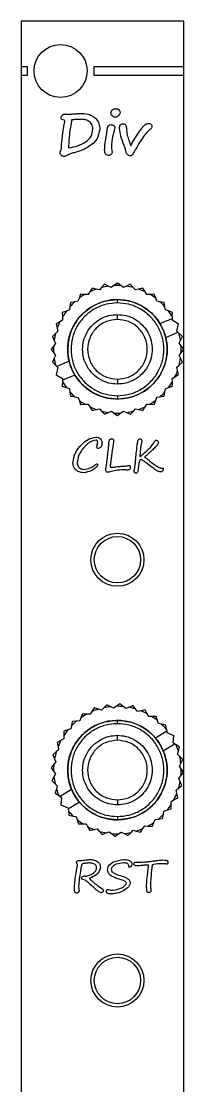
# Model space of a CAD drawing. Extents: x 456 to 468, y 437 to 565.
# Drawn here: x 458.6 to 468.4, y 500.9 to 565.2 of the extents above; entities that cross this region are included whole.
import ezdxf

# ---------------------------------------------------------------- set-up
doc = ezdxf.new("R2010")
doc.units = 0
doc.layers.get('0').update_dxf_attribs({"linetype": 'CONTINUOUS'})

msp = doc.modelspace()

# ---------------------------------------------------------------- linework, layer by layer
at = {"color": 7, "linetype": 'CONTINUOUS'}
for p, q in [((468.436, 565.171), (458.636, 565.171)), ((458.636, 565.171), (458.636, 562.421)), ((468.436, 562.421), (468.436, 565.171)), ((458.636, 562.421), (458.636, 561.921)), ((459.006, 562.421), (458.636, 562.421)), ((459.006, 561.921), (459.006, 562.421)), ((468.436, 562.421), (463.006, 562.421)), ((463.006, 562.421), (463.006, 561.921)), ((468.436, 561.921), (468.436, 562.421)), ((458.636, 561.921), (459.006, 561.921)), ((458.636, 561.921), (458.636, 439.921)), ((463.006, 561.921), (468.436, 561.921)), ((468.436, 545.375), (468.436, 561.921)), ((461.268, 559.574), (461.498, 559.568)), ((464.214, 558.478), (464.204, 558.44)), ((463.773, 558.283), (463.773, 558.281)), ((461.005, 557.33), (461.041, 557.431)), ((464.435, 549.371), (464.221, 549.215)), ((464.649, 549.215), (464.435, 549.371)), ((462.213, 548.696), (462.122, 548.447)), ((462.477, 548.685), (462.213, 548.696)), ((462.766, 548.84), (462.667, 548.677)), ((462.904, 549.066), (462.766, 548.84)), ((463.161, 549.003), (462.904, 549.066)), ((463.346, 548.959), (463.161, 549.003)), ((463.475, 549.099), (463.346, 548.959)), ((463.654, 549.293), (463.475, 549.099)), ((463.894, 549.182), (463.654, 549.293)), ((464.067, 549.102), (463.894, 549.182)), ((464.221, 549.215), (464.067, 549.102)), ((464.802, 549.103), (464.649, 549.215)), ((464.975, 549.183), (464.802, 549.103)), ((465.215, 549.294), (464.975, 549.183)), ((465.394, 549.099), (465.215, 549.294)), ((465.523, 548.96), (465.394, 549.099)), ((465.708, 549.004), (465.523, 548.96)), ((465.965, 549.067), (465.708, 549.004)), ((466.103, 548.841), (465.965, 549.067)), ((466.203, 548.679), (466.103, 548.841)), ((466.657, 548.697), (466.393, 548.686)), ((466.748, 548.449), (466.657, 548.697)), ((461.607, 548.198), (461.566, 547.936)), ((461.868, 548.239), (461.607, 548.198)), ((462.056, 548.268), (461.868, 548.239)), ((462.122, 548.447), (462.056, 548.268)), ((462.667, 548.677), (462.477, 548.685)), ((464.436, 548.171), (464.436, 548.371)), ((466.393, 548.686), (466.203, 548.679)), ((466.814, 548.27), (466.748, 548.449)), ((467.002, 548.241), (466.814, 548.27)), ((467.263, 548.2), (467.002, 548.241)), ((467.305, 547.939), (467.263, 548.2)), ((461.358, 547.683), (461.109, 547.592)), ((461.109, 547.592), (461.12, 547.327)), ((461.536, 547.748), (461.358, 547.683)), ((461.566, 547.936), (461.536, 547.748)), ((464.436, 547.171), (464.436, 547.471)), ((467.334, 547.751), (467.305, 547.939)), ((467.513, 547.685), (467.334, 547.751)), ((467.761, 547.594), (467.513, 547.685)), ((467.75, 547.33), (467.761, 547.594)), ((460.966, 547.038), (460.74, 546.9)), ((460.74, 546.9), (460.802, 546.643)), ((461.128, 547.137), (460.966, 547.038)), ((461.12, 547.327), (461.128, 547.137)), ((467.004, 546.922), (467.746, 547.23)), ((467.746, 547.23), (467.743, 547.14)), ((467.743, 547.14), (468.131, 546.903)), ((467.75, 547.33), (467.746, 547.23)), ((468.024, 546.461), (468.131, 546.903)), ((460.707, 546.329), (460.513, 546.149)), ((460.513, 546.149), (460.624, 545.909)), ((460.847, 546.458), (460.707, 546.329)), ((460.802, 546.643), (460.847, 546.458)), ((467.348, 546.091), (468.091, 546.399)), ((468.091, 546.399), (468.024, 546.461)), ((468.164, 546.332), (468.091, 546.399)), ((468.359, 546.153), (468.164, 546.332)), ((468.248, 545.912), (468.359, 546.153)), ((460.592, 545.583), (460.436, 545.369)), ((460.704, 545.737), (460.592, 545.583)), ((460.624, 545.909), (460.704, 545.737)), ((468.168, 545.74), (468.248, 545.912)), ((468.28, 545.586), (468.168, 545.74)), ((468.436, 545.372), (468.28, 545.586)), ((460.436, 545.369), (460.592, 545.155)), ((460.592, 545.155), (460.704, 545.002)), ((460.704, 545.002), (460.624, 544.829)), ((468.168, 545.005), (468.28, 545.158)), ((468.248, 544.832), (468.168, 545.005)), ((468.28, 545.158), (468.436, 545.372)), ((468.436, 439.921), (468.436, 545.37)), ((460.624, 544.829), (460.513, 544.589)), ((460.513, 544.589), (460.708, 544.409)), ((460.708, 544.409), (460.781, 544.342)), ((460.848, 544.281), (460.741, 543.838)), ((461.524, 544.65), (460.781, 544.342)), ((460.781, 544.342), (460.848, 544.281)), ((468.025, 544.283), (468.165, 544.412)), ((468.07, 544.099), (468.025, 544.283)), ((468.165, 544.412), (468.36, 544.592)), ((468.36, 544.592), (468.248, 544.832)), ((460.741, 543.838), (461.13, 543.602)), ((461.869, 543.819), (461.126, 543.511)), ((461.13, 543.602), (461.126, 543.511)), ((464.436, 543.571), (464.436, 543.271)), ((467.744, 543.604), (467.906, 543.703)), ((467.752, 543.414), (467.744, 543.604)), ((467.906, 543.703), (468.132, 543.841)), ((468.132, 543.841), (468.07, 544.099)), ((461.122, 543.411), (461.111, 543.147)), ((461.111, 543.147), (461.36, 543.056)), ((461.126, 543.511), (461.122, 543.411)), ((461.36, 543.056), (461.538, 542.991)), ((461.538, 542.991), (461.568, 542.803)), ((467.307, 542.805), (467.336, 542.993)), ((467.336, 542.993), (467.515, 543.058)), ((467.515, 543.058), (467.763, 543.15)), ((467.763, 543.15), (467.752, 543.414)), ((461.568, 542.803), (461.609, 542.541)), ((461.609, 542.541), (461.87, 542.5)), ((461.87, 542.5), (462.058, 542.471)), ((462.058, 542.471), (462.124, 542.292)), ((462.124, 542.292), (462.215, 542.044)), ((464.436, 542.571), (464.436, 542.371)), ((466.66, 542.046), (466.751, 542.294)), ((466.751, 542.294), (466.816, 542.473)), ((466.816, 542.473), (467.004, 542.502)), ((467.004, 542.502), (467.266, 542.543)), ((467.266, 542.543), (467.307, 542.805)), ((462.215, 542.044), (462.48, 542.055)), ((462.48, 542.055), (462.67, 542.063)), ((462.67, 542.063), (462.769, 541.9)), ((462.769, 541.9), (462.907, 541.675)), ((462.907, 541.675), (463.164, 541.737)), ((463.164, 541.737), (463.349, 541.782)), ((463.349, 541.782), (463.478, 541.642)), ((463.478, 541.642), (463.657, 541.447)), ((463.897, 541.559), (464.07, 541.639)), ((464.07, 541.639), (464.224, 541.526)), ((464.652, 541.527), (464.805, 541.639)), ((464.805, 541.639), (464.978, 541.559)), ((465.218, 541.448), (465.397, 541.643)), ((465.397, 541.643), (465.526, 541.783)), ((465.526, 541.783), (465.711, 541.738)), ((465.711, 541.738), (465.968, 541.676)), ((465.968, 541.676), (466.106, 541.902)), ((466.106, 541.902), (466.205, 542.064)), ((466.205, 542.064), (466.395, 542.056)), ((466.395, 542.056), (466.66, 542.046)), ((463.657, 541.447), (463.897, 541.559)), ((464.224, 541.526), (464.438, 541.371)), ((464.438, 541.371), (464.652, 541.527)), ((464.978, 541.559), (465.218, 541.448)), ((466.46, 538.298), (466.159, 538.529)), ((463.042, 523.72), (462.896, 523.499)), ((463.297, 523.648), (463.042, 523.72)), ((463.48, 523.597), (463.297, 523.648)), ((463.614, 523.732), (463.48, 523.597)), ((463.8, 523.92), (463.614, 523.732)), ((464.036, 523.8), (463.8, 523.92)), ((464.206, 523.714), (464.036, 523.8)), ((464.364, 523.82), (464.206, 523.714)), ((464.583, 523.968), (464.364, 523.82)), ((464.791, 523.804), (464.583, 523.968)), ((464.941, 523.687), (464.791, 523.804)), ((465.116, 523.76), (464.941, 523.687)), ((465.36, 523.862), (465.116, 523.76)), ((465.532, 523.661), (465.36, 523.862)), ((465.656, 523.517), (465.532, 523.661)), ((462.237, 523.131), (462.165, 522.955)), ((462.338, 523.376), (462.237, 523.131)), ((462.601, 523.355), (462.338, 523.376)), ((462.791, 523.341), (462.601, 523.355)), ((462.896, 523.499), (462.791, 523.341)), ((465.842, 523.555), (465.656, 523.517)), ((466.102, 523.607), (465.842, 523.555)), ((466.231, 523.377), (466.102, 523.607)), ((466.324, 523.211), (466.231, 523.377)), ((466.514, 523.212), (466.324, 523.211)), ((466.779, 523.213), (466.514, 523.212)), ((466.861, 522.961), (466.779, 523.213)), ((461.446, 522.396), (461.194, 522.314)), ((461.627, 522.454), (461.446, 522.396)), ((461.663, 522.641), (461.627, 522.454)), ((461.714, 522.901), (461.663, 522.641)), ((461.976, 522.932), (461.714, 522.901)), ((462.165, 522.955), (461.976, 522.932)), ((464.436, 522.771), (464.436, 522.971)), ((466.92, 522.78), (466.861, 522.961)), ((467.107, 522.744), (466.92, 522.78)), ((467.367, 522.693), (467.107, 522.744)), ((467.398, 522.43), (467.367, 522.693)), ((467.398, 522.43), (467.41, 522.332)), ((461.03, 521.766), (460.799, 521.636)), ((461.196, 521.859), (461.03, 521.766)), ((461.194, 522.314), (461.195, 522.049)), ((461.195, 522.049), (461.196, 521.859)), ((464.436, 521.771), (464.436, 522.071)), ((466.725, 521.91), (467.41, 522.332)), ((467.41, 522.332), (467.42, 522.242)), ((467.42, 522.242), (467.841, 522.069)), ((467.806, 521.616), (467.841, 522.069)), ((460.89, 521.19), (460.745, 521.067)), ((460.799, 521.636), (460.852, 521.377)), ((460.852, 521.377), (460.89, 521.19)), ((467.197, 521.144), (467.882, 521.566)), ((467.882, 521.566), (467.806, 521.616)), ((467.965, 521.511), (467.882, 521.566)), ((468.185, 521.365), (467.965, 521.511)), ((468.062, 520.927), (468.114, 521.11)), ((468.114, 521.11), (468.185, 521.365)), ((460.745, 521.067), (460.544, 520.895)), ((460.544, 520.895), (460.647, 520.65)), ((460.72, 520.475), (460.603, 520.325)), ((460.647, 520.65), (460.72, 520.475)), ((468.197, 520.793), (468.062, 520.927)), ((468.385, 520.606), (468.197, 520.793)), ((468.265, 520.37), (468.385, 520.606)), ((460.603, 520.325), (460.439, 520.118)), ((460.439, 520.118), (460.587, 519.898)), ((460.587, 519.898), (460.693, 519.74)), ((468.179, 520.201), (468.265, 520.37)), ((468.286, 520.043), (468.179, 520.201)), ((468.27, 519.616), (468.433, 519.824)), ((468.433, 519.824), (468.286, 520.043)), ((460.607, 519.571), (460.487, 519.335)), ((460.487, 519.335), (460.675, 519.149)), ((460.693, 519.74), (460.607, 519.571)), ((460.675, 519.149), (460.81, 519.015)), ((468.152, 519.466), (468.27, 519.616)), ((468.226, 519.291), (468.152, 519.466)), ((468.328, 519.047), (468.226, 519.291)), ((460.759, 518.831), (460.687, 518.577)), ((460.687, 518.577), (460.908, 518.431)), ((460.81, 519.015), (460.759, 518.831)), ((461.675, 518.798), (460.991, 518.376)), ((467.982, 518.751), (468.127, 518.875)), ((468.02, 518.565), (467.982, 518.751)), ((468.073, 518.305), (468.02, 518.565)), ((468.127, 518.875), (468.328, 519.047)), ((460.908, 518.431), (460.991, 518.376)), ((460.991, 518.376), (461.066, 518.326)), ((461.066, 518.326), (461.031, 517.872)), ((461.031, 517.872), (461.452, 517.7)), ((462.147, 518.031), (461.463, 517.609)), ((464.436, 518.171), (464.436, 517.871)), ((467.676, 518.083), (467.842, 518.176)), ((467.677, 517.892), (467.676, 518.083)), ((467.678, 517.628), (467.677, 517.892)), ((467.842, 518.176), (468.073, 518.305)), ((461.452, 517.7), (461.463, 517.609)), ((461.463, 517.609), (461.475, 517.511)), ((461.475, 517.511), (461.506, 517.248)), ((461.506, 517.248), (461.766, 517.197)), ((467.159, 517.04), (467.209, 517.3)), ((467.209, 517.3), (467.246, 517.487)), ((467.246, 517.487), (467.427, 517.546)), ((467.427, 517.546), (467.678, 517.628)), ((461.766, 517.197), (461.952, 517.161)), ((461.952, 517.161), (462.011, 516.98)), ((462.011, 516.98), (462.093, 516.729)), ((462.093, 516.729), (462.358, 516.73)), ((462.358, 516.73), (462.548, 516.731)), ((462.548, 516.731), (462.641, 516.565)), ((464.436, 517.171), (464.436, 516.971)), ((465.976, 516.442), (466.081, 516.601)), ((466.081, 516.601), (466.271, 516.586)), ((466.271, 516.586), (466.535, 516.565)), ((466.535, 516.565), (466.635, 516.81)), ((466.635, 516.81), (466.707, 516.986)), ((466.707, 516.986), (466.896, 517.009)), ((466.896, 517.009), (467.159, 517.04)), ((462.641, 516.565), (462.771, 516.334)), ((462.771, 516.334), (463.03, 516.387)), ((463.03, 516.387), (463.217, 516.424)), ((463.217, 516.424), (463.34, 516.28)), ((463.34, 516.28), (463.512, 516.079)), ((463.512, 516.079), (463.756, 516.181)), ((463.756, 516.181), (463.932, 516.255)), ((463.932, 516.255), (464.081, 516.137)), ((464.081, 516.137), (464.289, 515.973)), ((464.289, 515.973), (464.509, 516.121)), ((464.509, 516.121), (464.666, 516.228)), ((464.666, 516.228), (464.836, 516.141)), ((464.836, 516.141), (465.072, 516.021)), ((465.072, 516.021), (465.258, 516.209)), ((465.258, 516.209), (465.392, 516.345)), ((465.392, 516.345), (465.575, 516.293)), ((465.575, 516.293), (465.83, 516.221)), ((465.83, 516.221), (465.976, 516.442)), ((462.115, 514.516), (462.227, 514.506))]:
    msp.add_line(p, q, dxfattribs=at)
for centre, radius in [((461.006, 562.171), 1.6), ((464.436, 532.671), 1.6), ((464.436, 532.671), 1.4), ((464.436, 507.271), 1.6), ((464.436, 507.271), 1.4)]:
    msp.add_circle(centre, radius, dxfattribs=at)
for centre, radius, start, end in [((464.436, 545.371), 3.85, 109.3388, 115.70655), ((464.436, 545.371), 3.85, 98.0888, 104.45655), ((464.436, 545.371), 3.85, 86.8388, 93.20655), ((464.436, 545.371), 3.85, 75.5888, 81.95655), ((464.436, 545.371), 3.85, 64.3388, 70.70655), ((464.436, 545.371), 3, 31.1496, 193.89575), ((464.436, 545.371), 3.85, 131.8388, 138.20655), ((464.436, 545.371), 3.85, 120.5888, 126.95655), ((464.436, 545.371), 3.85, 53.0888, 59.45655), ((464.436, 545.371), 3.85, 41.8388, 48.20655), ((464.436, 545.371), 3.85, 143.0888, 149.45655), ((464.436, 545.371), 3.85, 30.5888, 36.95655), ((464.436, 545.371), 3.85, 154.3388, 160.70655), ((464.436, 545.371), 3, 13.89575, 31.1496), ((464.436, 545.371), 3.85, 165.5888, 171.95655), ((464.436, 545.371), 3.85, 8.0888, 14.45655), ((464.436, 545.371), 3.85, 176.8388, 183.20655), ((464.436, 545.371), 3, 211.1496, 13.89575), ((464.436, 545.371), 3.85, 356.8388, 3.20655), ((464.436, 545.371), 3.85, 188.0888, 194.45655), ((464.436, 545.371), 3, 193.89575, 211.1496), ((464.436, 545.371), 3.85, 345.5888, 351.95655), ((464.436, 545.371), 3.85, 334.3388, 340.70655), ((464.436, 545.371), 3.85, 210.5888, 216.95655), ((464.436, 545.371), 3.85, 323.0888, 329.45655), ((464.436, 545.371), 3.85, 221.8388, 228.20655), ((464.436, 545.371), 3.85, 233.0888, 239.45655), ((464.436, 545.371), 3.85, 300.5888, 306.95655), ((464.436, 545.371), 3.85, 311.8388, 318.20655), ((464.436, 545.371), 3.85, 244.3388, 250.70655), ((464.436, 545.371), 3.85, 255.5888, 261.95655), ((464.436, 545.371), 3.85, 278.0888, 284.45655), ((464.436, 545.371), 3.85, 289.3388, 295.70655), ((464.436, 545.371), 3.85, 266.8388, 273.20655), ((464.436, 519.971), 3.85, 107.2117, 113.57945), ((464.436, 519.971), 3.85, 95.9617, 102.32945), ((464.436, 519.971), 3.85, 84.7117, 91.07945), ((464.436, 519.971), 3.85, 73.4617, 79.82945), ((464.436, 519.971), 3.85, 118.4617, 124.82945), ((464.436, 519.971), 3.85, 62.2117, 68.57945), ((464.436, 519.971), 3.85, 50.9617, 57.32945), ((464.436, 519.971), 3.85, 140.9617, 147.32945), ((464.436, 519.971), 3, 40.2725, 203.01865), ((464.436, 519.971), 3.85, 129.7117, 136.07945), ((464.436, 519.971), 3.85, 39.7117, 46.07945), ((464.436, 519.971), 3.85, 152.2117, 158.57945), ((464.436, 519.971), 3, 23.01865, 40.2725), ((464.436, 519.971), 3, 220.2725, 23.01865), ((464.436, 519.971), 3.85, 17.2117, 23.57945), ((464.436, 519.971), 3.85, 163.4617, 169.82945), ((464.436, 519.971), 3.85, 5.9617, 12.32945), ((464.436, 519.971), 3.85, 174.7117, 181.07945), ((464.436, 519.971), 3.85, 354.7117, 1.07945), ((464.436, 519.971), 3.85, 185.9617, 192.32945), ((464.436, 519.971), 3.85, 343.4617, 349.82945), ((464.436, 519.971), 3.85, 197.2117, 203.57945), ((464.436, 519.971), 3, 203.01865, 220.2725), ((464.436, 519.971), 3.85, 332.2117, 338.57945), ((464.436, 519.971), 3.85, 320.9617, 327.32945), ((464.436, 519.971), 3.85, 219.7117, 226.07945), ((464.436, 519.971), 3.85, 309.7117, 316.07945), ((464.436, 519.971), 3.85, 230.9617, 237.32945), ((464.436, 519.971), 3.85, 298.4617, 304.82945), ((464.436, 519.971), 3.85, 242.2117, 248.57945), ((464.436, 519.971), 3.85, 253.4617, 259.82945), ((464.436, 519.971), 3.85, 264.7117, 271.07945), ((464.436, 519.971), 3.85, 275.9617, 282.32945), ((464.436, 519.971), 3.85, 287.2117, 293.57945)]:
    msp.add_arc(centre, radius, start, end, dxfattribs=at)
for points, knots in [([(464.049, 559.63), (464.053, 559.672), (464.062, 559.756), (464.144, 559.849), (464.246, 559.89), (464.311, 559.893), (464.344, 559.895)], [0, 0, 0, 0, 0.2796731, 0.558545, 0.7790666, 1, 1, 1, 1]), ([(464.303, 559.382), (464.267, 559.387), (464.194, 559.398), (464.118, 559.469), (464.062, 559.544), (464.053, 559.601), (464.049, 559.63)], [0, 0, 0, 0, 0.2792136, 0.5593223, 0.7800817, 1, 1, 1, 1]), ([(464.594, 559.676), (464.587, 559.634), (464.574, 559.55), (464.487, 559.467), (464.4, 559.402), (464.336, 559.389), (464.303, 559.382)], [0, 0, 0, 0, 0.278945, 0.559397, 0.780339, 1, 1, 1, 1]), ([(464.344, 559.895), (464.379, 559.893), (464.449, 559.888), (464.531, 559.831), (464.585, 559.758), (464.591, 559.703), (464.594, 559.676)], [0, 0, 0, 0, 0.280258, 0.559685, 0.779898, 1, 1, 1, 1]), ([(461.036, 559.35), (461.042, 559.383), (461.054, 559.448), (461.12, 559.515), (461.19, 559.565), (461.242, 559.571), (461.268, 559.574)], [0, 0, 0, 0, 0.2786358, 0.5592686, 0.7798919, 1, 1, 1, 1]), ([(461.231, 559.193), (461.182, 559.206), (461.114, 559.225), (461.045, 559.29), (461.039, 559.33), (461.036, 559.35)], [0, 0, 0, 0, 0.560479, 0.780725, 1, 1, 1, 1]), ([(461.261, 559.156), (461.26, 559.161), (461.26, 559.17), (461.252, 559.182), (461.242, 559.19), (461.235, 559.192), (461.231, 559.193)], [0, 0, 0, 0, 0.280011, 0.560038, 0.779011, 1, 1, 1, 1]), ([(461.231, 558.951), (461.239, 558.989), (461.254, 559.056), (461.259, 559.125), (461.261, 559.156)], [0, 0, 0, 0, 0.560108, 1, 1, 1, 1]), ([(461.675, 559.222), (461.625, 558.929), (461.535, 558.406), (461.5, 557.877), (461.485, 557.644)], [0, 0, 0, 0, 0.560127, 1, 1, 1, 1]), ([(461.498, 559.568), (461.579, 559.57), (461.723, 559.573), (461.867, 559.582), (461.931, 559.586)], [0, 0, 0, 0, 0.559977, 1, 1, 1, 1]), ([(461.737, 559.226), (461.725, 559.225), (461.705, 559.223), (461.684, 559.222), (461.675, 559.222)], [0, 0, 0, 0, 0.559999, 1, 1, 1, 1]), ([(462.256, 559.254), (462.159, 559.252), (461.985, 559.248), (461.813, 559.233), (461.737, 559.226)], [0, 0, 0, 0, 0.559974, 1, 1, 1, 1]), ([(461.931, 559.586), (462.002, 559.592), (462.128, 559.603), (462.255, 559.605), (462.311, 559.607)], [0, 0, 0, 0, 0.5600178, 1, 1, 1, 1]), ([(462.959, 558.657), (462.948, 558.754), (462.925, 558.95), (462.718, 559.148), (462.485, 559.242), (462.332, 559.25), (462.256, 559.254)], [0, 0, 0, 0, 0.279169, 0.558144, 0.778862, 1, 1, 1, 1]), ([(462.311, 559.607), (462.463, 559.595), (462.764, 559.573), (463.131, 559.338), (463.347, 559.004), (463.366, 558.766), (463.376, 558.647)], [0, 0, 0, 0, 0.28045, 0.559804, 0.779655, 1, 1, 1, 1]), ([(464.562, 558.706), (464.563, 558.743), (464.566, 558.816), (464.604, 558.916), (464.685, 558.976), (464.743, 558.98), (464.773, 558.983)], [0, 0, 0, 0, 0.281151, 0.560627, 0.779786, 1, 1, 1, 1]), ([(464.773, 558.983), (464.796, 558.981), (464.842, 558.978), (464.907, 558.947), (464.97, 558.865), (464.975, 558.785), (464.978, 558.729)], [0, 0, 0, 0, 0.187424, 0.374401, 0.561206, 1, 1, 1, 1]), ([(465.315, 557.791), (465.468, 558.054), (465.66, 558.385), (465.939, 558.746), (466.082, 558.946), (466.237, 558.989), (466.314, 559.01)], [0, 0, 0, 0, 0.5619423, 0.7091388, 0.8562149, 1, 1, 1, 1]), ([(466.314, 559.01), (466.344, 559.007), (466.403, 559.001), (466.471, 558.948), (466.511, 558.882), (466.515, 558.835), (466.517, 558.812)], [0, 0, 0, 0, 0.279781, 0.559312, 0.779561, 1, 1, 1, 1]), ([(461.068, 557.727), (461.09, 557.956), (461.128, 558.367), (461.199, 558.772), (461.231, 558.951)], [0, 0, 0, 0, 0.559983, 1, 1, 1, 1]), ([(461.495, 557.523), (461.679, 557.563), (462.046, 557.641), (462.521, 557.865), (462.886, 558.213), (462.935, 558.509), (462.959, 558.657)], [0, 0, 0, 0, 0.281156, 0.561473, 0.781415, 1, 1, 1, 1]), ([(463.376, 558.647), (463.333, 558.439), (463.247, 558.02), (462.774, 557.634), (462.307, 557.368), (461.987, 557.282), (461.827, 557.239)], [0, 0, 0, 0, 0.27746, 0.557849, 0.778876, 1, 1, 1, 1]), ([(463.773, 558.281), (463.784, 558.347), (463.804, 558.465), (463.818, 558.584), (463.825, 558.636)], [0, 0, 0, 0, 0.560107, 1, 1, 1, 1]), ([(463.825, 558.636), (463.827, 558.674), (463.831, 558.75), (463.872, 558.848), (463.942, 558.922), (464.002, 558.93), (464.031, 558.933)], [0, 0, 0, 0, 0.280953, 0.56124, 0.780657, 1, 1, 1, 1]), ([(464.031, 558.933), (464.063, 558.932), (464.125, 558.929), (464.203, 558.889), (464.261, 558.83), (464.269, 558.781), (464.273, 558.757)], [0, 0, 0, 0, 0.280964, 0.56069, 0.780969, 1, 1, 1, 1]), ([(464.204, 558.44), (464.164, 558.281), (464.093, 557.995), (464.085, 557.702), (464.081, 557.573)], [0, 0, 0, 0, 0.559882, 1, 1, 1, 1]), ([(464.273, 558.757), (464.266, 558.704), (464.252, 558.61), (464.226, 558.518), (464.214, 558.478)], [0, 0, 0, 0, 0.559597, 1, 1, 1, 1]), ([(464.841, 557.667), (464.768, 557.856), (464.638, 558.192), (464.585, 558.549), (464.562, 558.706)], [0, 0, 0, 0, 0.560621, 1, 1, 1, 1]), ([(464.978, 558.729), (464.99, 558.58), (465.01, 558.313), (465.1, 558.061), (465.14, 557.95)], [0, 0, 0, 0, 0.558975, 1, 1, 1, 1]), ([(466.374, 558.619), (466.27, 558.515), (466.062, 558.307), (465.773, 557.866), (465.586, 557.537), (465.472, 557.336)], [0, 0, 0, 0, 0.279328, 0.559579, 1, 1, 1, 1]), ([(466.517, 558.812), (466.513, 558.789), (466.506, 558.742), (466.451, 558.676), (466.403, 558.641), (466.374, 558.619)], [0, 0, 0, 0, 0.278765, 0.559016, 1, 1, 1, 1]), ([(461.041, 557.431), (461.049, 557.486), (461.062, 557.584), (461.066, 557.683), (461.068, 557.727)], [0, 0, 0, 0, 0.559836, 1, 1, 1, 1]), ([(463.664, 557.412), (463.671, 557.543), (463.682, 557.778), (463.724, 558.009), (463.743, 558.111)], [0, 0, 0, 0, 0.559868, 1, 1, 1, 1]), ([(463.743, 558.111), (463.749, 558.143), (463.759, 558.2), (463.768, 558.258), (463.773, 558.283)], [0, 0, 0, 0, 0.559999, 1, 1, 1, 1]), ([(465.14, 557.95), (465.153, 557.915), (465.175, 557.852), (465.196, 557.788), (465.205, 557.761)], [0, 0, 0, 0, 0.5599935, 1, 1, 1, 1]), ([(465.205, 557.761), (465.211, 557.741), (465.222, 557.706), (465.237, 557.673), (465.244, 557.659)], [0, 0, 0, 0, 0.560125, 1, 1, 1, 1]), ([(465.244, 557.659), (465.257, 557.683), (465.282, 557.727), (465.305, 557.772), (465.315, 557.791)], [0, 0, 0, 0, 0.559975, 1, 1, 1, 1]), ([(460.972, 557.227), (460.976, 557.247), (460.982, 557.283), (460.998, 557.316), (461.005, 557.33)], [0, 0, 0, 0, 0.559183, 1, 1, 1, 1]), ([(461.195, 557.01), (461.164, 557.016), (461.101, 557.026), (461.039, 557.092), (460.99, 557.155), (460.978, 557.203), (460.972, 557.227)], [0, 0, 0, 0, 0.278933, 0.55931, 0.78043, 1, 1, 1, 1]), ([(461.423, 557.089), (461.384, 557.065), (461.313, 557.022), (461.231, 557.014), (461.195, 557.01)], [0, 0, 0, 0, 0.560144, 1, 1, 1, 1]), ([(461.827, 557.239), (461.747, 557.223), (461.604, 557.195), (461.479, 557.122), (461.423, 557.089)], [0, 0, 0, 0, 0.560211, 1, 1, 1, 1]), ([(461.485, 557.644), (461.485, 557.621), (461.485, 557.581), (461.492, 557.541), (461.495, 557.523)], [0, 0, 0, 0, 0.560278, 1, 1, 1, 1]), ([(463.889, 557.074), (463.85, 557.079), (463.791, 557.086), (463.733, 557.138), (463.672, 557.236), (463.668, 557.334), (463.664, 557.412)], [0, 0, 0, 0, 0.249151, 0.374734, 0.500493, 1, 1, 1, 1]), ([(464.122, 557.246), (464.109, 557.22), (464.085, 557.168), (464.022, 557.117), (463.957, 557.08), (463.911, 557.076), (463.889, 557.074)], [0, 0, 0, 0, 0.27677, 0.558262, 0.779374, 1, 1, 1, 1]), ([(464.081, 557.573), (464.084, 557.521), (464.09, 557.428), (464.109, 557.337), (464.117, 557.296)], [0, 0, 0, 0, 0.559838, 1, 1, 1, 1]), ([(464.117, 557.296), (464.118, 557.287), (464.121, 557.27), (464.121, 557.253), (464.122, 557.246)], [0, 0, 0, 0, 0.559992, 1, 1, 1, 1]), ([(464.978, 557.188), (464.96, 557.279), (464.928, 557.443), (464.868, 557.599), (464.841, 557.667)], [0, 0, 0, 0, 0.559201, 1, 1, 1, 1]), ([(465.196, 557.044), (465.171, 557.048), (465.121, 557.055), (465.046, 557.108), (465.004, 557.158), (464.978, 557.188)], [0, 0, 0, 0, 0.279013, 0.5592997, 1, 1, 1, 1]), ([(465.472, 557.336), (465.434, 557.269), (465.381, 557.175), (465.286, 557.069), (465.226, 557.052), (465.196, 557.044)], [0, 0, 0, 0, 0.561601, 0.782118, 1, 1, 1, 1]), ([(464.436, 542.371), (464.19, 542.388), (463.679, 542.425), (462.943, 542.729), (462.288, 543.222), (461.792, 543.877), (461.499, 544.613), (461.406, 545.371), (461.499, 546.128), (461.792, 546.864), (462.288, 547.519), (462.943, 548.012), (463.679, 548.316), (464.19, 548.353), (464.436, 548.371)], [0, 0, 0, 0, 0.0785035, 0.1626766, 0.25, 0.3373234, 0.4214965, 0.5, 0.5785035, 0.6626766, 0.75, 0.8373234, 0.9214965, 1, 1, 1, 1]), ([(464.436, 548.171), (464.206, 548.154), (463.729, 548.12), (463.042, 547.836), (462.431, 547.376), (461.969, 546.764), (461.695, 546.078), (461.608, 545.371), (461.695, 544.664), (461.969, 543.977), (462.431, 543.365), (463.042, 542.905), (463.729, 542.621), (464.206, 542.587), (464.436, 542.571)], [0, 0, 0, 0, 0.078504, 0.162677, 0.25, 0.337323, 0.421496, 0.5, 0.578504, 0.662677, 0.75, 0.837323, 0.921496, 1, 1, 1, 1]), ([(464.436, 548.371), (464.683, 548.353), (465.194, 548.316), (465.93, 548.012), (466.584, 547.519), (467.08, 546.864), (467.373, 546.128), (467.467, 545.371), (467.373, 544.613), (467.08, 543.877), (466.584, 543.222), (465.93, 542.729), (465.194, 542.425), (464.683, 542.388), (464.436, 542.371)], [0, 0, 0, 0, 0.0785035, 0.1626766, 0.25, 0.3373234, 0.4214965, 0.5, 0.5785035, 0.6626766, 0.75, 0.8373234, 0.9214965, 1, 1, 1, 1]), ([(464.436, 542.571), (464.666, 542.587), (465.143, 542.621), (465.83, 542.905), (466.441, 543.365), (466.904, 543.977), (467.177, 544.664), (467.265, 545.371), (467.177, 546.078), (466.904, 546.764), (466.441, 547.376), (465.83, 547.836), (465.143, 548.12), (464.666, 548.154), (464.436, 548.171)], [0, 0, 0, 0, 0.078504, 0.162677, 0.25, 0.337323, 0.421496, 0.5, 0.578504, 0.662677, 0.75, 0.837323, 0.921496, 1, 1, 1, 1]), ([(464.436, 543.271), (464.264, 543.283), (463.906, 543.309), (463.391, 543.522), (462.933, 543.866), (462.586, 544.325), (462.38, 544.84), (462.315, 545.371), (462.38, 545.901), (462.586, 546.416), (462.933, 546.875), (463.391, 547.22), (463.906, 547.433), (464.264, 547.458), (464.436, 547.471)], [0, 0, 0, 0, 0.078504, 0.162677, 0.25, 0.337323, 0.421496, 0.5, 0.578504, 0.662677, 0.75, 0.837323, 0.921496, 1, 1, 1, 1]), ([(464.436, 547.471), (464.609, 547.458), (464.966, 547.433), (465.482, 547.22), (465.94, 546.875), (466.287, 546.416), (466.492, 545.901), (466.558, 545.371), (466.492, 544.84), (466.287, 544.325), (465.94, 543.866), (465.482, 543.522), (464.966, 543.309), (464.609, 543.283), (464.436, 543.271)], [0, 0, 0, 0, 0.078504, 0.162677, 0.25, 0.337323, 0.421496, 0.5, 0.578504, 0.662677, 0.75, 0.837323, 0.921496, 1, 1, 1, 1]), ([(464.436, 547.171), (464.21, 547.146), (463.739, 547.094), (463.127, 546.676), (462.726, 546.068), (462.593, 545.371), (462.726, 544.673), (463.127, 544.065), (463.739, 543.648), (464.21, 543.596), (464.436, 543.571)], [0, 0, 0, 0, 0.120054, 0.25, 0.379946, 0.5, 0.620054, 0.75, 0.879946, 1, 1, 1, 1]), ([(464.436, 543.571), (464.662, 543.596), (465.133, 543.648), (465.745, 544.065), (466.147, 544.673), (466.279, 545.371), (466.147, 546.068), (465.745, 546.676), (465.133, 547.094), (464.662, 547.146), (464.436, 547.171)], [0, 0, 0, 0, 0.1200542, 0.25, 0.3799458, 0.5, 0.6200542, 0.75, 0.8799458, 1, 1, 1, 1]), ([(461.753, 538.522), (461.787, 538.731), (461.855, 539.151), (462.246, 539.6), (462.648, 539.972), (462.975, 540.038), (463.138, 540.071)], [0, 0, 0, 0, 0.279215, 0.560115, 0.781028, 1, 1, 1, 1]), ([(463.126, 539.894), (463.014, 539.863), (462.789, 539.8), (462.519, 539.57), (462.28, 539.292), (462.069, 538.955), (462.027, 538.682), (462.006, 538.547)], [0, 0, 0, 0, 0.1852852, 0.3725281, 0.5598035, 0.7804212, 1, 1, 1, 1]), ([(463.246, 539.758), (463.245, 539.777), (463.244, 539.816), (463.217, 539.866), (463.172, 539.892), (463.141, 539.893), (463.126, 539.894)], [0, 0, 0, 0, 0.280946, 0.559645, 0.779328, 1, 1, 1, 1]), ([(463.138, 540.071), (463.19, 540.067), (463.292, 540.06), (463.411, 539.974), (463.487, 539.865), (463.495, 539.785), (463.499, 539.745)], [0, 0, 0, 0, 0.280287, 0.559554, 0.779842, 1, 1, 1, 1]), ([(463.221, 539.615), (463.228, 539.641), (463.24, 539.688), (463.244, 539.737), (463.246, 539.758)], [0, 0, 0, 0, 0.560187, 1, 1, 1, 1]), ([(463.499, 539.745), (463.499, 539.701), (463.499, 539.614), (463.471, 539.487), (463.375, 539.416), (463.309, 539.397), (463.276, 539.388)], [0, 0, 0, 0, 0.281942, 0.560073, 0.780437, 1, 1, 1, 1]), ([(463.778, 538.398), (463.812, 538.676), (463.864, 539.091), (463.917, 539.577), (463.927, 539.804), (463.955, 539.906), (463.99, 539.948), (464.04, 539.968), (464.075, 539.969), (464.092, 539.97)], [0, 0, 0, 0, 0.500233, 0.75037, 0.875427, 0.906585, 0.937671, 0.968753, 1, 1, 1, 1]), ([(464.092, 539.97), (464.109, 539.967), (464.143, 539.962), (464.179, 539.928), (464.204, 539.892), (464.207, 539.865), (464.208, 539.851)], [0, 0, 0, 0, 0.279131, 0.558953, 0.779497, 1, 1, 1, 1]), ([(464.208, 539.851), (464.205, 539.816), (464.2, 539.753), (464.188, 539.691), (464.183, 539.664)], [0, 0, 0, 0, 0.559833, 1, 1, 1, 1]), ([(465.576, 539.093), (465.592, 539.249), (465.616, 539.483), (465.658, 539.753), (465.681, 539.89), (465.731, 539.955), (465.769, 539.965), (465.789, 539.97)], [0, 0, 0, 0, 0.500851, 0.751272, 0.875958, 0.93809, 1, 1, 1, 1]), ([(465.789, 539.97), (465.803, 539.969), (465.83, 539.967), (465.868, 539.946), (465.902, 539.895), (465.903, 539.847), (465.905, 539.814)], [0, 0, 0, 0, 0.187071, 0.373766, 0.560694, 1, 1, 1, 1]), ([(465.905, 539.814), (465.879, 539.684), (465.834, 539.45), (465.814, 539.213), (465.806, 539.109)], [0, 0, 0, 0, 0.560002, 1, 1, 1, 1]), ([(466.242, 539.284), (466.325, 539.357), (466.473, 539.487), (466.581, 539.651), (466.629, 539.723)], [0, 0, 0, 0, 0.560411, 1, 1, 1, 1]), ([(466.917, 539.745), (466.894, 539.69), (466.848, 539.581), (466.697, 539.429), (466.585, 539.326), (466.517, 539.262)], [0, 0, 0, 0, 0.2771316, 0.5581969, 1, 1, 1, 1]), ([(466.629, 539.723), (466.65, 539.759), (466.681, 539.809), (466.725, 539.871), (466.754, 539.886), (466.769, 539.894)], [0, 0, 0, 0, 0.562479, 0.783464, 1, 1, 1, 1]), ([(466.769, 539.894), (466.79, 539.889), (466.832, 539.88), (466.874, 539.837), (466.909, 539.795), (466.915, 539.762), (466.917, 539.745)], [0, 0, 0, 0, 0.278654, 0.559447, 0.780195, 1, 1, 1, 1]), ([(463.196, 539.487), (463.199, 539.511), (463.205, 539.554), (463.216, 539.596), (463.221, 539.615)], [0, 0, 0, 0, 0.55972, 1, 1, 1, 1]), ([(463.276, 539.388), (463.263, 539.39), (463.236, 539.395), (463.202, 539.431), (463.198, 539.466), (463.196, 539.487)], [0, 0, 0, 0, 0.2794831, 0.5602011, 1, 1, 1, 1]), ([(464.183, 539.664), (464.144, 539.416), (464.074, 538.972), (464.027, 538.525), (464.006, 538.328)], [0, 0, 0, 0, 0.560005, 1, 1, 1, 1]), ([(465.466, 538.125), (465.491, 538.305), (465.536, 538.627), (465.564, 538.95), (465.576, 539.093)], [0, 0, 0, 0, 0.55989, 1, 1, 1, 1]), ([(465.784, 538.905), (465.784, 538.902), (465.784, 538.899), (465.784, 538.895), (465.786, 538.894), (465.788, 538.893), (465.792, 538.892), (465.797, 538.895), (465.828, 538.914), (465.956, 539.011), (466.071, 539.118), (466.163, 539.203)], [0, 0, 0, 0, 0.01601, 0.019774, 0.023428, 0.027532, 0.031682, 0.047358, 0.063173, 0.25061, 1, 1, 1, 1]), ([(465.806, 539.109), (465.803, 539.071), (465.797, 539.003), (465.788, 538.935), (465.784, 538.905)], [0, 0, 0, 0, 0.5599858, 1, 1, 1, 1]), ([(466.404, 539.16), (466.344, 539.106), (466.236, 539.009), (466.126, 538.914), (466.078, 538.872)], [0, 0, 0, 0, 0.559992, 1, 1, 1, 1]), ([(466.163, 539.203), (466.177, 539.218), (466.202, 539.247), (466.23, 539.273), (466.242, 539.284)], [0, 0, 0, 0, 0.559888, 1, 1, 1, 1]), ([(466.517, 539.262), (466.496, 539.244), (466.458, 539.21), (466.42, 539.175), (466.404, 539.16)], [0, 0, 0, 0, 0.5600061, 1, 1, 1, 1]), ([(462.387, 537.919), (462.296, 537.93), (462.114, 537.952), (461.893, 538.098), (461.767, 538.305), (461.758, 538.45), (461.753, 538.522)], [0, 0, 0, 0, 0.279837, 0.559805, 0.779538, 1, 1, 1, 1]), ([(462.006, 538.547), (462.012, 538.483), (462.024, 538.356), (462.133, 538.207), (462.281, 538.131), (462.381, 538.125), (462.431, 538.122)], [0, 0, 0, 0, 0.279997, 0.55926, 0.779222, 1, 1, 1, 1]), ([(463.027, 538.348), (463.056, 538.37), (463.108, 538.41), (463.167, 538.438), (463.193, 538.451)], [0, 0, 0, 0, 0.561592, 1, 1, 1, 1]), ([(463.193, 538.451), (463.202, 538.45), (463.221, 538.449), (463.245, 538.424), (463.246, 538.4), (463.246, 538.386)], [0, 0, 0, 0, 0.28044, 0.560297, 1, 1, 1, 1]), ([(465.789, 538.678), (465.762, 538.603), (465.712, 538.47), (465.705, 538.329), (465.702, 538.266)], [0, 0, 0, 0, 0.558879, 1, 1, 1, 1]), ([(465.87, 538.712), (465.861, 538.712), (465.844, 538.712), (465.817, 538.699), (465.8, 538.686), (465.789, 538.678)], [0, 0, 0, 0, 0.278681, 0.560063, 1, 1, 1, 1]), ([(466.159, 538.529), (466.108, 538.569), (466.018, 538.639), (465.915, 538.69), (465.87, 538.712)], [0, 0, 0, 0, 0.560075, 1, 1, 1, 1]), ([(466.078, 538.872), (466.138, 538.827), (466.245, 538.747), (466.349, 538.664), (466.395, 538.627)], [0, 0, 0, 0, 0.5599829, 1, 1, 1, 1]), ([(466.395, 538.627), (466.53, 538.521), (466.717, 538.373), (466.984, 538.205), (467.122, 538.2), (467.191, 538.198)], [0, 0, 0, 0, 0.5605139, 0.7799078, 1, 1, 1, 1]), ([(463.246, 538.386), (463.228, 538.348), (463.192, 538.27), (463.058, 538.161), (462.813, 537.99), (462.557, 537.948), (462.387, 537.919)], [0, 0, 0, 0, 0.123511, 0.249287, 0.50059, 1, 1, 1, 1]), ([(462.431, 538.122), (462.551, 538.142), (462.765, 538.178), (462.947, 538.296), (463.027, 538.348)], [0, 0, 0, 0, 0.559081, 1, 1, 1, 1]), ([(463.727, 538.098), (463.73, 538.122), (463.735, 538.165), (463.745, 538.208), (463.749, 538.226)], [0, 0, 0, 0, 0.559815, 1, 1, 1, 1]), ([(463.851, 537.945), (463.831, 537.948), (463.789, 537.954), (463.742, 538.016), (463.733, 538.067), (463.727, 538.098)], [0, 0, 0, 0, 0.2794834, 0.5598951, 1, 1, 1, 1]), ([(463.749, 538.226), (463.755, 538.258), (463.767, 538.315), (463.775, 538.373), (463.778, 538.398)], [0, 0, 0, 0, 0.560025, 1, 1, 1, 1]), ([(463.972, 537.966), (463.95, 537.96), (463.91, 537.948), (463.869, 537.946), (463.851, 537.945)], [0, 0, 0, 0, 0.560158, 1, 1, 1, 1]), ([(464.801, 538.097), (464.643, 538.09), (464.362, 538.078), (464.091, 538.001), (463.972, 537.966)], [0, 0, 0, 0, 0.559887, 1, 1, 1, 1]), ([(464.006, 538.328), (464.006, 538.316), (464.007, 538.298), (464.013, 538.276), (464.023, 538.259), (464.046, 538.25), (464.063, 538.249), (464.072, 538.248)], [0, 0, 0, 0, 0.314178, 0.437772, 0.560972, 0.779569, 1, 1, 1, 1]), ([(464.072, 538.248), (464.127, 538.253), (464.226, 538.262), (464.323, 538.277), (464.366, 538.284)], [0, 0, 0, 0, 0.559872, 1, 1, 1, 1]), ([(464.366, 538.284), (464.467, 538.294), (464.647, 538.312), (464.827, 538.321), (464.907, 538.324)], [0, 0, 0, 0, 0.559949, 1, 1, 1, 1]), ([(464.925, 538.09), (464.902, 538.092), (464.86, 538.095), (464.819, 538.096), (464.801, 538.097)], [0, 0, 0, 0, 0.560024, 1, 1, 1, 1]), ([(464.907, 538.324), (464.94, 538.328), (465, 538.334), (465.058, 538.349), (465.083, 538.355)], [0, 0, 0, 0, 0.559829, 1, 1, 1, 1]), ([(465.034, 538.082), (465.013, 538.083), (464.977, 538.085), (464.941, 538.088), (464.925, 538.09)], [0, 0, 0, 0, 0.559956, 1, 1, 1, 1]), ([(465.221, 538.247), (465.218, 538.221), (465.211, 538.168), (465.155, 538.117), (465.095, 538.087), (465.054, 538.083), (465.034, 538.082)], [0, 0, 0, 0, 0.279151, 0.558375, 0.779198, 1, 1, 1, 1]), ([(465.083, 538.355), (465.089, 538.357), (465.098, 538.359), (465.108, 538.36), (465.112, 538.36)], [0, 0, 0, 0, 0.56014, 1, 1, 1, 1]), ([(465.112, 538.36), (465.129, 538.359), (465.162, 538.356), (465.198, 538.324), (465.218, 538.286), (465.22, 538.26), (465.221, 538.247)], [0, 0, 0, 0, 0.279745, 0.558551, 0.779041, 1, 1, 1, 1]), ([(465.449, 538.015), (465.451, 538.036), (465.454, 538.073), (465.462, 538.109), (465.466, 538.125)], [0, 0, 0, 0, 0.559838, 1, 1, 1, 1]), ([(465.557, 537.894), (465.54, 537.896), (465.505, 537.9), (465.469, 537.934), (465.452, 537.975), (465.45, 538.002), (465.449, 538.015)], [0, 0, 0, 0, 0.27959, 0.558323, 0.779059, 1, 1, 1, 1]), ([(465.702, 538.266), (465.697, 538.195), (465.689, 538.087), (465.654, 537.967), (465.611, 537.906), (465.575, 537.898), (465.557, 537.894)], [0, 0, 0, 0, 0.5014111, 0.7516446, 0.8765158, 1, 1, 1, 1]), ([(467.032, 537.97), (466.971, 537.984), (466.849, 538.012), (466.667, 538.146), (466.538, 538.241), (466.46, 538.298)], [0, 0, 0, 0, 0.278354, 0.55891, 1, 1, 1, 1]), ([(467.196, 538.155), (467.194, 538.129), (467.191, 538.077), (467.153, 538.011), (467.094, 537.975), (467.053, 537.972), (467.032, 537.97)], [0, 0, 0, 0, 0.280616, 0.559851, 0.779589, 1, 1, 1, 1]), ([(467.191, 538.198), (467.192, 538.19), (467.195, 538.176), (467.196, 538.161), (467.196, 538.155)], [0, 0, 0, 0, 0.5596001, 1, 1, 1, 1]), ([(464.436, 516.971), (464.19, 516.988), (463.679, 517.025), (462.943, 517.329), (462.288, 517.822), (461.792, 518.477), (461.499, 519.213), (461.406, 519.971), (461.499, 520.728), (461.792, 521.464), (462.288, 522.119), (462.943, 522.612), (463.679, 522.916), (464.19, 522.953), (464.436, 522.971)], [0, 0, 0, 0, 0.078504, 0.162677, 0.25, 0.337323, 0.421496, 0.5, 0.578504, 0.662677, 0.75, 0.837323, 0.921496, 1, 1, 1, 1]), ([(464.436, 522.771), (464.206, 522.754), (463.729, 522.72), (463.042, 522.436), (462.431, 521.976), (461.969, 521.364), (461.695, 520.678), (461.608, 519.971), (461.695, 519.264), (461.969, 518.577), (462.431, 517.965), (463.042, 517.505), (463.729, 517.221), (464.206, 517.187), (464.436, 517.171)], [0, 0, 0, 0, 0.078504, 0.162677, 0.25, 0.337323, 0.421496, 0.5, 0.578504, 0.662677, 0.75, 0.837323, 0.921496, 1, 1, 1, 1]), ([(464.436, 522.971), (464.683, 522.953), (465.194, 522.916), (465.93, 522.612), (466.584, 522.119), (467.08, 521.464), (467.373, 520.728), (467.467, 519.971), (467.373, 519.213), (467.08, 518.477), (466.584, 517.822), (465.93, 517.329), (465.194, 517.025), (464.683, 516.988), (464.436, 516.971)], [0, 0, 0, 0, 0.078504, 0.162677, 0.25, 0.337323, 0.421496, 0.5, 0.578504, 0.662677, 0.75, 0.837323, 0.921496, 1, 1, 1, 1]), ([(464.436, 517.171), (464.666, 517.187), (465.143, 517.221), (465.83, 517.505), (466.441, 517.965), (466.904, 518.577), (467.177, 519.264), (467.265, 519.971), (467.177, 520.678), (466.904, 521.364), (466.441, 521.976), (465.83, 522.436), (465.143, 522.72), (464.666, 522.754), (464.436, 522.771)], [0, 0, 0, 0, 0.078504, 0.162677, 0.25, 0.337323, 0.421496, 0.5, 0.578504, 0.662677, 0.75, 0.837323, 0.921496, 1, 1, 1, 1]), ([(464.436, 517.871), (464.264, 517.883), (463.906, 517.909), (463.391, 518.122), (462.933, 518.466), (462.586, 518.925), (462.38, 519.44), (462.315, 519.971), (462.38, 520.501), (462.586, 521.016), (462.933, 521.475), (463.391, 521.82), (463.906, 522.033), (464.264, 522.058), (464.436, 522.071)], [0, 0, 0, 0, 0.078504, 0.162677, 0.25, 0.337323, 0.421496, 0.5, 0.578504, 0.662677, 0.75, 0.837323, 0.921496, 1, 1, 1, 1]), ([(464.436, 521.771), (464.21, 521.746), (463.739, 521.694), (463.127, 521.276), (462.726, 520.668), (462.593, 519.971), (462.726, 519.273), (463.127, 518.665), (463.739, 518.248), (464.21, 518.196), (464.436, 518.171)], [0, 0, 0, 0, 0.120054, 0.25, 0.379946, 0.5, 0.620054, 0.75, 0.879946, 1, 1, 1, 1]), ([(464.436, 522.071), (464.609, 522.058), (464.966, 522.033), (465.482, 521.82), (465.94, 521.475), (466.287, 521.016), (466.492, 520.501), (466.558, 519.971), (466.492, 519.44), (466.287, 518.925), (465.94, 518.466), (465.482, 518.122), (464.966, 517.909), (464.609, 517.883), (464.436, 517.871)], [0, 0, 0, 0, 0.078504, 0.162677, 0.25, 0.337323, 0.421496, 0.5, 0.578504, 0.662677, 0.75, 0.837323, 0.921496, 1, 1, 1, 1]), ([(464.436, 518.171), (464.662, 518.196), (465.133, 518.248), (465.745, 518.665), (466.147, 519.273), (466.279, 519.971), (466.147, 520.668), (465.745, 521.276), (465.133, 521.694), (464.662, 521.746), (464.436, 521.771)], [0, 0, 0, 0, 0.120054, 0.25, 0.379946, 0.5, 0.620054, 0.75, 0.879946, 1, 1, 1, 1]), ([(461.841, 512.772), (461.859, 513.041), (461.89, 513.521), (461.986, 513.992), (462.029, 514.199)], [0, 0, 0, 0, 0.5597991, 1, 1, 1, 1]), ([(461.968, 514.391), (461.972, 514.41), (461.98, 514.45), (462.025, 514.484), (462.069, 514.509), (462.099, 514.514), (462.115, 514.516)], [0, 0, 0, 0, 0.2779114, 0.5586196, 0.7795959, 1, 1, 1, 1]), ([(462.029, 514.278), (462.015, 514.298), (461.989, 514.332), (461.974, 514.373), (461.968, 514.391)], [0, 0, 0, 0, 0.561286, 1, 1, 1, 1]), ([(462.037, 514.254), (462.037, 514.259), (462.035, 514.268), (462.031, 514.275), (462.029, 514.278)], [0, 0, 0, 0, 0.5581104, 1, 1, 1, 1]), ([(462.029, 514.199), (462.031, 514.21), (462.034, 514.228), (462.037, 514.246), (462.037, 514.254)], [0, 0, 0, 0, 0.560156, 1, 1, 1, 1]), ([(462.776, 514.367), (462.689, 514.365), (462.564, 514.36), (462.416, 514.333), (462.33, 514.322), (462.294, 514.275), (462.275, 514.231), (462.258, 514.16), (462.232, 514.036), (462.186, 513.781), (462.126, 513.41), (462.105, 513.103), (462.094, 512.949)], [0, 0, 0, 0, 0.140027, 0.201669, 0.249708, 0.271611, 0.293542, 0.32806, 0.389703, 0.49978, 0.749939, 1, 1, 1, 1]), ([(462.227, 514.506), (462.333, 514.523), (462.521, 514.554), (462.712, 514.565), (462.796, 514.57)], [0, 0, 0, 0, 0.560105, 1, 1, 1, 1]), ([(462.572, 513.568), (462.649, 513.592), (462.803, 513.639), (462.992, 513.758), (463.15, 513.904), (463.172, 514.031), (463.183, 514.095)], [0, 0, 0, 0, 0.2795465, 0.5610235, 0.7812882, 1, 1, 1, 1]), ([(463.183, 514.095), (463.178, 514.128), (463.168, 514.196), (463.095, 514.271), (462.971, 514.351), (462.856, 514.361), (462.776, 514.367)], [0, 0, 0, 0, 0.18614, 0.372956, 0.560425, 1, 1, 1, 1]), ([(463.411, 514.104), (463.393, 514.015), (463.358, 513.837), (463.12, 513.605), (462.913, 513.507), (462.786, 513.447)], [0, 0, 0, 0, 0.278193, 0.558939, 1, 1, 1, 1]), ([(462.796, 514.57), (462.877, 514.566), (463.038, 514.557), (463.243, 514.455), (463.387, 514.294), (463.403, 514.167), (463.411, 514.104)], [0, 0, 0, 0, 0.2809619, 0.5607495, 0.78057, 1, 1, 1, 1]), ([(463.841, 513.955), (463.847, 514.009), (463.858, 514.115), (463.979, 514.296), (464.3, 514.5), (464.618, 514.542), (464.829, 514.57)], [0, 0, 0, 0, 0.125271, 0.250545, 0.500757, 1, 1, 1, 1]), ([(464.811, 514.367), (464.66, 514.353), (464.434, 514.331), (464.2, 514.208), (464.089, 514.099), (464.076, 514.024), (464.069, 513.986)], [0, 0, 0, 0, 0.499906, 0.75053, 0.875648, 1, 1, 1, 1]), ([(465.132, 514.114), (465.131, 514.154), (465.128, 514.215), (465.096, 514.29), (464.998, 514.366), (464.894, 514.367), (464.811, 514.367)], [0, 0, 0, 0, 0.2507125, 0.3759282, 0.500517, 1, 1, 1, 1]), ([(464.829, 514.57), (464.929, 514.566), (465.077, 514.559), (465.227, 514.472), (465.297, 514.4), (465.305, 514.351), (465.31, 514.327)], [0, 0, 0, 0, 0.500145, 0.75032, 0.875558, 1, 1, 1, 1]), ([(465.31, 514.327), (465.304, 514.273), (465.297, 514.205), (465.246, 514.144), (465.198, 514.118), (465.159, 514.116), (465.132, 514.114)], [0, 0, 0, 0, 0.499646, 0.624796, 0.750004, 1, 1, 1, 1]), ([(465.436, 514.308), (465.437, 514.323), (465.439, 514.353), (465.479, 514.404), (465.591, 514.412), (465.679, 514.416), (465.738, 514.418)], [0, 0, 0, 0, 0.125087, 0.249074, 0.498203, 1, 1, 1, 1]), ([(465.451, 514.238), (465.446, 514.25), (465.437, 514.273), (465.436, 514.297), (465.436, 514.308)], [0, 0, 0, 0, 0.5586486, 1, 1, 1, 1]), ([(465.64, 514.19), (465.602, 514.191), (465.551, 514.193), (465.486, 514.211), (465.462, 514.229), (465.451, 514.238)], [0, 0, 0, 0, 0.56056, 0.780744, 1, 1, 1, 1]), ([(465.964, 514.216), (465.903, 514.209), (465.796, 514.197), (465.687, 514.192), (465.64, 514.19)], [0, 0, 0, 0, 0.560063, 1, 1, 1, 1]), ([(465.738, 514.418), (465.867, 514.42), (466.078, 514.424), (466.371, 514.454), (466.618, 514.486), (466.783, 514.509), (466.865, 514.521)], [0, 0, 0, 0, 0.339976, 0.55997, 0.779985, 1, 1, 1, 1]), ([(466.272, 514.241), (466.215, 514.238), (466.112, 514.232), (466.009, 514.221), (465.964, 514.216)], [0, 0, 0, 0, 0.559938, 1, 1, 1, 1]), ([(466.196, 513.01), (466.211, 513.222), (466.238, 513.602), (466.292, 513.979), (466.316, 514.145)], [0, 0, 0, 0, 0.559887, 1, 1, 1, 1]), ([(466.322, 514.191), (466.322, 514.199), (466.321, 514.214), (466.309, 514.233), (466.29, 514.24), (466.278, 514.24), (466.272, 514.241)], [0, 0, 0, 0, 0.280392, 0.558558, 0.779344, 1, 1, 1, 1]), ([(466.316, 514.145), (466.317, 514.153), (466.32, 514.169), (466.321, 514.185), (466.322, 514.191)], [0, 0, 0, 0, 0.5599935, 1, 1, 1, 1]), ([(467.09, 514.317), (466.939, 514.315), (466.767, 514.313), (466.593, 514.269), (466.559, 514.253), (466.532, 514.225), (466.53, 514.177), (466.509, 514.067), (466.468, 513.676), (466.443, 513.303), (466.424, 513.005)], [0, 0, 0, 0, 0.2499063, 0.2848964, 0.2986536, 0.3123019, 0.347258, 0.3747746, 0.4998542, 1, 1, 1, 1]), ([(466.865, 514.521), (466.924, 514.528), (467.029, 514.542), (467.135, 514.544), (467.182, 514.545)], [0, 0, 0, 0, 0.559991, 1, 1, 1, 1]), ([(467.3, 514.31), (467.261, 514.313), (467.191, 514.317), (467.121, 514.317), (467.09, 514.317)], [0, 0, 0, 0, 0.5599763, 1, 1, 1, 1]), ([(467.182, 514.545), (467.245, 514.54), (467.324, 514.535), (467.418, 514.521), (467.46, 514.493), (467.478, 514.448), (467.484, 514.417), (467.487, 514.402)], [0, 0, 0, 0, 0.501307, 0.626767, 0.749775, 0.875028, 1, 1, 1, 1]), ([(467.42, 514.302), (467.397, 514.303), (467.357, 514.304), (467.317, 514.309), (467.3, 514.31)], [0, 0, 0, 0, 0.5599272, 1, 1, 1, 1]), ([(467.487, 514.402), (467.486, 514.379), (467.484, 514.35), (467.466, 514.321), (467.449, 514.306), (467.431, 514.304), (467.42, 514.302)], [0, 0, 0, 0, 0.499675, 0.62552, 0.750859, 1, 1, 1, 1]), ([(462.272, 513.459), (462.276, 513.479), (462.285, 513.52), (462.345, 513.57), (462.398, 513.578), (462.43, 513.583)], [0, 0, 0, 0, 0.27883, 0.56031, 1, 1, 1, 1]), ([(462.433, 513.355), (462.396, 513.356), (462.349, 513.359), (462.299, 513.383), (462.275, 513.412), (462.273, 513.44), (462.272, 513.459)], [0, 0, 0, 0, 0.50044, 0.625554, 0.750935, 1, 1, 1, 1]), ([(462.43, 513.583), (462.443, 513.582), (462.467, 513.581), (462.49, 513.577), (462.5, 513.576)], [0, 0, 0, 0, 0.559853, 1, 1, 1, 1]), ([(462.5, 513.576), (462.514, 513.574), (462.538, 513.57), (462.562, 513.569), (462.572, 513.568)], [0, 0, 0, 0, 0.560095, 1, 1, 1, 1]), ([(462.786, 513.447), (462.778, 513.443), (462.767, 513.438), (462.755, 513.428), (462.753, 513.421), (462.753, 513.418)], [0, 0, 0, 0, 0.5592451, 0.7817144, 1, 1, 1, 1]), ([(462.753, 513.418), (462.796, 513.374), (462.882, 513.286), (463.026, 513.171), (463.235, 513.003), (463.404, 512.885), (463.524, 512.802)], [0, 0, 0, 0, 0.185994, 0.37284, 0.559685, 1, 1, 1, 1]), ([(464.465, 513.416), (464.387, 513.443), (464.23, 513.498), (464.016, 513.591), (463.869, 513.76), (463.851, 513.89), (463.841, 513.955)], [0, 0, 0, 0, 0.281287, 0.562096, 0.780877, 1, 1, 1, 1]), ([(464.069, 513.986), (464.072, 513.957), (464.079, 513.898), (464.145, 513.797), (464.325, 513.69), (464.494, 513.639), (464.606, 513.604)], [0, 0, 0, 0, 0.12476, 0.249597, 0.498706, 1, 1, 1, 1]), ([(464.98, 513.148), (464.972, 513.172), (464.955, 513.22), (464.865, 513.273), (464.705, 513.338), (464.561, 513.385), (464.465, 513.416)], [0, 0, 0, 0, 0.122629, 0.247671, 0.498352, 1, 1, 1, 1]), ([(464.606, 513.604), (464.734, 513.565), (464.925, 513.505), (465.124, 513.373), (465.198, 513.258), (465.205, 513.191), (465.208, 513.157)], [0, 0, 0, 0, 0.500916, 0.750346, 0.875197, 1, 1, 1, 1]), ([(461.984, 512.545), (461.971, 512.545), (461.946, 512.547), (461.911, 512.563), (461.883, 512.59), (461.846, 512.656), (461.843, 512.721), (461.841, 512.772)], [0, 0, 0, 0, 0.125341, 0.250631, 0.37585, 0.501204, 1, 1, 1, 1]), ([(462.094, 512.949), (462.095, 512.918), (462.096, 512.862), (462.104, 512.807), (462.108, 512.783)], [0, 0, 0, 0, 0.5600451, 1, 1, 1, 1]), ([(462.108, 512.783), (462.111, 512.762), (462.118, 512.724), (462.119, 512.686), (462.12, 512.67)], [0, 0, 0, 0, 0.560037, 1, 1, 1, 1]), ([(462.869, 513.003), (462.79, 513.072), (462.68, 513.168), (462.538, 513.291), (462.468, 513.333), (462.433, 513.355)], [0, 0, 0, 0, 0.560751, 0.78104, 1, 1, 1, 1]), ([(463.463, 512.57), (463.4, 512.596), (463.271, 512.649), (463.086, 512.816), (462.952, 512.932), (462.869, 513.003)], [0, 0, 0, 0, 0.277478, 0.558433, 1, 1, 1, 1]), ([(463.524, 512.802), (463.544, 512.787), (463.58, 512.76), (463.586, 512.716), (463.588, 512.697)], [0, 0, 0, 0, 0.560123, 1, 1, 1, 1]), ([(463.765, 512.622), (463.772, 512.654), (463.78, 512.698), (463.805, 512.754), (463.828, 512.766), (463.839, 512.773)], [0, 0, 0, 0, 0.562349, 0.784032, 1, 1, 1, 1]), ([(463.839, 512.773), (463.849, 512.772), (463.868, 512.771), (463.885, 512.767), (463.893, 512.765)], [0, 0, 0, 0, 0.559726, 1, 1, 1, 1]), ([(463.893, 512.765), (463.944, 512.751), (464.036, 512.727), (464.131, 512.723), (464.173, 512.722)], [0, 0, 0, 0, 0.559915, 1, 1, 1, 1]), ([(465.208, 513.157), (465.195, 513.101), (465.167, 512.987), (465, 512.819), (464.763, 512.654), (464.433, 512.533), (464.203, 512.507), (464.088, 512.494)], [0, 0, 0, 0, 0.123845, 0.249046, 0.49916, 0.749707, 1, 1, 1, 1]), ([(464.173, 512.722), (464.333, 512.748), (464.573, 512.788), (464.812, 512.933), (464.944, 513.032), (464.968, 513.11), (464.98, 513.148)], [0, 0, 0, 0, 0.499382, 0.750801, 0.876454, 1, 1, 1, 1]), ([(466.354, 512.57), (466.333, 512.573), (466.29, 512.58), (466.225, 512.644), (466.199, 512.797), (466.197, 512.925), (466.196, 513.01)], [0, 0, 0, 0, 0.124502, 0.249559, 0.498232, 1, 1, 1, 1]), ([(466.462, 512.723), (466.461, 512.704), (466.458, 512.666), (466.433, 512.618), (466.4, 512.578), (466.369, 512.573), (466.354, 512.57)], [0, 0, 0, 0, 0.280686, 0.5614826, 0.7815944, 1, 1, 1, 1]), ([(466.424, 513.005), (466.426, 512.958), (466.43, 512.874), (466.449, 512.792), (466.457, 512.756)], [0, 0, 0, 0, 0.559828, 1, 1, 1, 1]), ([(466.457, 512.756), (466.458, 512.75), (466.461, 512.739), (466.462, 512.728), (466.462, 512.723)], [0, 0, 0, 0, 0.56014, 1, 1, 1, 1]), ([(462.12, 512.67), (462.115, 512.651), (462.106, 512.615), (462.069, 512.577), (462.028, 512.55), (461.999, 512.546), (461.984, 512.545)], [0, 0, 0, 0, 0.278082, 0.559068, 0.779717, 1, 1, 1, 1]), ([(463.588, 512.697), (463.584, 512.679), (463.577, 512.643), (463.541, 512.608), (463.505, 512.578), (463.477, 512.573), (463.463, 512.57)], [0, 0, 0, 0, 0.278511, 0.55948, 0.780351, 1, 1, 1, 1]), ([(464.088, 512.494), (464.025, 512.496), (463.931, 512.498), (463.827, 512.536), (463.776, 512.576), (463.769, 512.607), (463.765, 512.622)], [0, 0, 0, 0, 0.500804, 0.750953, 0.876334, 1, 1, 1, 1])]:
    msp.add_open_spline(points, degree=3, knots=knots, dxfattribs=at)

doc.saveas('drawing.dxf')
